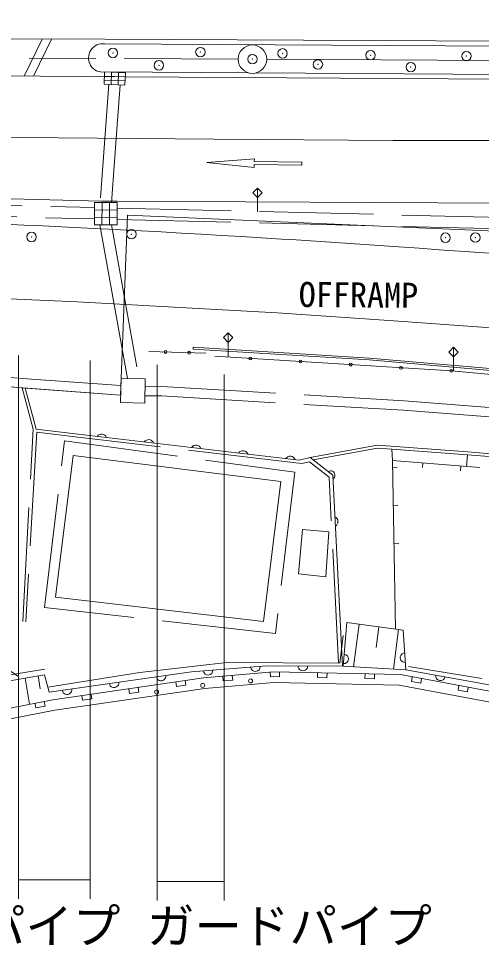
# Model space of a CAD drawing. Units: millimetres, scale not verified. Extents: x 40000 to 680007, y 20000 to 380004.
# Drawn here: x 355846 to 380226, y 227040 to 275811 of the extents above; entities that cross this region are included whole.
import ezdxf
from ezdxf.enums import TextEntityAlignment as Align

# ---------------------------------------------------------------- set-up
doc = ezdxf.new("R2010")
doc.units = ezdxf.units.MM
doc.header["$LTSCALE"] = 1000.01
doc.header["$PDMODE"] = 32
doc.header["$PDSIZE"] = 500
doc.linetypes.add('CHAIN', pattern=[18.5, 12, -1.5, 3.5, -1.5])
doc.linetypes.add('DASHED', pattern=[7.5, 6, -1.5])
for name, color, linetype, lineweight in [('M-BGD', 7, 'Continuous', 13), ('M-BMK-ROW', 1, 'Continuous', 13), ('M-BMK-SRVR', 3, 'Continuous', 13), ('M-STR-HTXT', 7, 'Continuous', 13), ('名称未設定-7', 9, 'Continuous', 13)]:
    doc.layers.add(name, color=color, linetype=linetype, lineweight=lineweight)
doc.styles.add('ＭＳ ゴシック', font='')
doc.styles.get('ＭＳ ゴシック').set_extended_font_data('MS Gothic')

# ---------------------------------------------------------------- blocks, each defined once
blk = doc.blocks.new('ﾌﾟﾛｯﾄﾏｰｸ-03')
at = {"color": 3, "linetype": 'Continuous', "lineweight": 13}
blk.add_circle((0, 0), 0.5, dxfattribs=at)
at = {"color": 3}
blk.add_point((0, 0), dxfattribs=at)
blk = doc.blocks.new('ﾌﾟﾛｯﾄﾏｰｸ-03_1')
at = {"color": 1, "linetype": 'Continuous', "lineweight": 13}
blk.add_circle((0, 0), 0.5, dxfattribs=at)
at = {"color": 1}
blk.add_point((0, 0), dxfattribs=at)

msp = doc.modelspace()

# ---------------------------------------------------------------- linework, layer by layer
at = {"layer": 'M-BGD'}
for p, q in [((320073, 274796), (360391, 274725)), ((357085, 274731), (356145, 272781)), ((357584, 274730), (356643, 272777)), ((399492, 274518), (360391, 274725)), ((399490, 274269), (360390, 274475)), ((361463, 272743), (319986, 273037)), ((360381, 272999), (360359, 272350)), ((360381, 272999), (360359, 272350)), ((367955, 272954), (360372, 273001)), ((360374, 272783), (361463, 272745)), ((361471, 272962), (360381, 272999)), ((361471, 272962), (360381, 272999)), ((360744, 272987), (360722, 272337)), ((361108, 272974), (361085, 272325)), ((361448, 272312), (361471, 272962)), ((361471, 272962), (361448, 272312)), ((361463, 272743), (399631, 272510)), ((399631, 272760), (368366, 272952)), ((360359, 272350), (361448, 272312)), ((360359, 272350), (361448, 272312)), ((360366, 272566), (361456, 272528)), ((355875, 269556), (342698, 269671)), ((366157, 269462), (355875, 269556)), ((375573, 269400), (366157, 269462)), ((375573, 269400), (414964, 269323)), ((368265, 268432), (365762, 268239)), ((368265, 268432), (368263, 268282)), ((368263, 268282), (370763, 268251)), ((370763, 268251), (370761, 268101)), ((368259, 267982), (365762, 268239)), ((368261, 268132), (368259, 267982)), ((368261, 268132), (370761, 268101)), ((345783, 266555), (360208, 266204)), ((359851, 266133), (359844, 264963)), ((359851, 266133), (359844, 264963)), ((361041, 266126), (359851, 266133)), ((361041, 266126), (359851, 266133)), ((360208, 266204), (361041, 266200)), ((360248, 266131), (360241, 264961)), ((360644, 266128), (360637, 264958)), ((361034, 264956), (361041, 266126)), ((361041, 266126), (361034, 264956)), ((361041, 266200), (399523, 265999)), ((359846, 265353), (361036, 265346)), ((359849, 265743), (361039, 265736)), ((355121, 264987), (356122, 264944)), ((356122, 264944), (357122, 264898)), ((357122, 264898), (358122, 264852)), ((358122, 264852), (359122, 264803)), ((359844, 264963), (361034, 264956)), ((359844, 264963), (361034, 264956)), ((359122, 264803), (359843, 264767)), ((359843, 264767), (360180, 264750)), ((360180, 264750), (361033, 264705)), ((361033, 264705), (361238, 264695)), ((361238, 264695), (362296, 264639)), ((362296, 264639), (363354, 264581)), ((363354, 264581), (364412, 264522)), ((364412, 264522), (365470, 264462)), ((365470, 264462), (366527, 264401)), ((366527, 264401), (367585, 264339)), ((367585, 264339), (368643, 264275)), ((368643, 264275), (369700, 264211)), ((369700, 264211), (370473, 264163)), ((370473, 264163), (371246, 264113)), ((371246, 264113), (372019, 264062)), ((372019, 264062), (372792, 264011)), ((372792, 264011), (373564, 263958)), ((373564, 263958), (374337, 263905)), ((374337, 263905), (375110, 263852)), ((375110, 263852), (375882, 263798)), ((375882, 263798), (376943, 263724)), ((376943, 263724), (378003, 263650)), ((378003, 263650), (379064, 263576)), ((379064, 263576), (380124, 263501)), ((380124, 263501), (381184, 263426)), ((365037, 258416), (365043, 258516)), ((365706, 258203), (362710, 258295)), ((374313, 257847), (365037, 258416)), ((366185, 258043), (378646, 257272)), ((388874, 256589), (374313, 257847)), ((378646, 257272), (388854, 256340)), ((361244, 256880), (361216, 255610)), ((362524, 256852), (361244, 256880)), ((362496, 255582), (362524, 256852)), ((361216, 255610), (362496, 255582)), ((361217, 255999), (361219, 255999)), ((356772, 254214), (358993, 253942)), ((370617, 252579), (358993, 253942)), ((375535, 252563), (375504, 253152)), ((375504, 253152), (379487, 252861)), ((358727, 252819), (357799, 245374)), ((358727, 252819), (369659, 251460)), ((371201, 252710), (370617, 252579)), ((372392, 251777), (371201, 252710)), ((379442, 252244), (379487, 252861)), ((380136, 252188), (375535, 252563)), ((375535, 252563), (375702, 243682)), ((375542, 252179), (375792, 252184)), ((377146, 252431), (377126, 252182)), ((379140, 252269), (379119, 252020)), ((372911, 241737), (372392, 251777)), ((369659, 251460), (368739, 244080)), ((375580, 250179), (375830, 250184)), ((370597, 246594), (370804, 248924)), ((370804, 248924), (372196, 248805)), ((372196, 248805), (372028, 246444)), ((375618, 248180), (375868, 248184)), ((372028, 246444), (370597, 246594)), ((357799, 245374), (368739, 244080)), ((373139, 244025), (372941, 241737)), ((376108, 243628), (373139, 244025)), ((373791, 243938), (373492, 241706)), ((374828, 243799), (374684, 242722)), ((375865, 243660), (375588, 241586)), ((376235, 241549), (376108, 243628)), ((357240, 241570), (340275, 238811)), ((355869, 241168), (355464, 241460)), ((364962, 241446), (357452, 240359)), ((368914, 241750), (364962, 241446)), ((369273, 241440), (365596, 241121)), ((372941, 241737), (368914, 241750)), ((369118, 241176), (369097, 241425)), ((375955, 241294), (369273, 241440)), ((369596, 241433), (369590, 241183)), ((382461, 240431), (376235, 241549)), ((357218, 241285), (341496, 238601)), ((356188, 241109), (356422, 239736)), ((356875, 241226), (356991, 240546)), ((357452, 240359), (357218, 241285)), ((365596, 241121), (357657, 239970)), ((364620, 240980), (364656, 240732)), ((366628, 240960), (366606, 241209)), ((367126, 241003), (366628, 240960)), ((367104, 241252), (367126, 241003)), ((369281, 241190), (369118, 241176)), ((369590, 241183), (369281, 241190)), ((371590, 241140), (371595, 241390)), ((372090, 241129), (371590, 241140)), ((372095, 241379), (372090, 241129)), ((374089, 241085), (374095, 241335)), ((374589, 241074), (374089, 241085)), ((374595, 241324), (374589, 241074)), ((382417, 240096), (375955, 241294)), ((376538, 240932), (376584, 241178)), ((377030, 240841), (376538, 240932)), ((377075, 241087), (377030, 240841)), ((361687, 240302), (361651, 240549)), ((362146, 240621), (362182, 240374)), ((364161, 240660), (364125, 240908)), ((364656, 240732), (364161, 240660)), ((378996, 240476), (379042, 240722)), ((379488, 240385), (378996, 240476)), ((379533, 240631), (379488, 240385)), ((357657, 239970), (350541, 238591)), ((359213, 239943), (359177, 240191)), ((359707, 240015), (359213, 239943)), ((359672, 240262), (359707, 240015)), ((362182, 240374), (361687, 240302)), ((356758, 239541), (356710, 239787)), ((357249, 239636), (356758, 239541)), ((357201, 239882), (357249, 239636))]:
    msp.add_line(p, q, dxfattribs=at)
at = {"layer": 'M-BGD', "linetype": 'DASHED'}
for p, q in [((360604, 272353), (360147, 266151)), ((361203, 272309), (361067, 270465)), ((361067, 270465), (360745, 266107)), ((342546, 266295), (359849, 265870)), ((361039, 265841), (382187, 265322)), ((342266, 265702), (359846, 265270)), ((360134, 264961), (361005, 260080)), ((360744, 264958), (361025, 263385)), ((361036, 265241), (382176, 264722)), ((361025, 263385), (362190, 256859)), ((361005, 260080), (361578, 256872)), ((347167, 257089), (356001, 256382)), ((356038, 256880), (361236, 256499)), ((356001, 256382), (361225, 255998)), ((356611, 254197), (356031, 256379)), ((356772, 254214), (356200, 256367)), ((363377, 255954), (362504, 255967)), ((363377, 255954), (376114, 255197)), ((376114, 255197), (383992, 254591)), ((356070, 244085), (356612, 254222)), ((356805, 254059), (356229, 244076)), ((357216, 244823), (358266, 253590)), ((358266, 253590), (370400, 251945)), ((374745, 253208), (371359, 252586)), ((374745, 253208), (375504, 253152)), ((384179, 252468), (379487, 252861)), ((370400, 251945), (369371, 243457)), ((369371, 243457), (357216, 244823)), ((372768, 241897), (372939, 243356)), ((362235, 241410), (366822, 241932)), ((366822, 241932), (372768, 241897)), ((372941, 241737), (376235, 241549)), ((376381, 241722), (380248, 241079)), ((357383, 240630), (362235, 241410))]:
    msp.add_line(p, q, dxfattribs=at)
at = {"layer": 'M-BGD'}
for points in [[(454494, 251988), (447055, 252848), (429042, 254941), (413378, 256601), (399817, 257930), (385113, 259217), (375611, 259907), (369461, 260318), (358928, 260908), (348956, 261341), (340260, 261689), (335089, 261865)], [(388883, 256689), (374321, 257947), (365043, 258516)], [(407395, 233602), (400555, 234135), (398026, 234565), (395970, 235089), (382278, 239551), (375897, 240734), (369291, 240879), (365661, 240564), (357751, 239417), (350647, 238040)]]:
    msp.add_lwpolyline(points, dxfattribs=at)
at = {"layer": 'M-BGD', "linetype": 'DASHED'}
for points in [[(337302, 258292), (347205, 257587), (356041, 256880)], [(362512, 256467), (363396, 256454), (376148, 255696), (384032, 255089), (393786, 254294), (414265, 252393)], [(370751, 252402), (358974, 253783), (356804, 254049)], [(371201, 252710), (374737, 253359), (379499, 253010), (384192, 252617), (396189, 251624), (404385, 250855), (405765, 250721), (406596, 250666)], [(372703, 241897), (372197, 251675), (371163, 252485), (370751, 252402)]]:
    msp.add_lwpolyline(points, dxfattribs=at)
at = {"layer": 'M-BGD'}
for centre in [(368066, 240959), (363116, 240376), (365544, 240726)]:
    msp.add_circle(centre, 105, dxfattribs=at)
for centre, radius, start, end in [((360276, 273739), 744, 81.2192, 277.3815), ((363583, 258268), 75, 360, 180), ((363583, 258268), 75, 180, 360), ((364833, 258230), 75, 360, 180), ((364833, 258230), 75, 180, 360), ((368051, 257927), 75, 360, 180), ((368051, 257927), 75, 180, 360), ((370696, 257764), 75, 360, 180), ((370696, 257764), 75, 180, 360), ((373341, 257600), 75, 360, 180), ((373341, 257600), 75, 180, 360), ((375986, 257436), 75, 360, 180), ((375986, 257436), 75, 180, 360), ((378631, 257273), 75, 360, 180), ((378631, 257273), 75, 180, 360), ((360219, 253664), 283, 21.3847, 145.2397), ((362702, 253373), 283, 21.3847, 145.2397), ((365185, 253081), 283, 21.3847, 145.2397), ((367668, 252790), 283, 21.3847, 145.2397), ((370151, 252499), 283, 21.3847, 145.2397), ((372276, 251784), 229, 303.1892, 125.2252), ((372385, 249338), 283, 301.0322, 64.8872), ((376196, 242184), 250, 93.5131, 273.5131), ((372974, 242117), 250, 265.0452, 85.0452), ((365831, 241513), 250, 184.3947, 4.3947), ((368324, 241704), 250, 184.3947, 4.3947), ((370822, 241744), 250, 179.8234, 359.8234), ((363351, 241213), 250, 188.2359, 8.2359), ((378070, 241219), 250, 169.8188, 349.8188), ((358402, 240496), 250, 188.2359, 8.2359), ((360876, 240855), 250, 188.2359, 8.2359)]:
    msp.add_arc(centre, radius, start, end, dxfattribs=at)
for p in [(360815, 274000), (365423, 274046), (369752, 273977), (374384, 273883), (371614, 273395), (379434, 273837), (363236, 273348), (376502, 273255)]:
    msp.add_point(p, dxfattribs=at)
at = {"layer": 'M-BMK-ROW', "color": 30}
for points in [[(531961, 288527), (531955, 288547), (519506, 284502), (506093, 279733), (492864, 273690), (484957, 271197), (482620, 266698), (482325, 266768), (478141, 264300), (476842, 266171), (452396, 264601), (422868, 264474), (422857, 264228), (421661, 264189), (397799, 264221), (382173, 264573), (361587, 265467), (361327, 258683), (361225, 255998)], [(361225, 255998), (336529, 257846), (336522, 257831), (330735, 257908), (313414, 258737), (296218, 259505), (280354, 259674), (264088, 260035), (260730, 260087), (230328, 261523)]]:
    msp.add_lwpolyline(points, dxfattribs=at)
at = {"layer": 'M-STR-HTXT'}
for p, q in [((355849, 258090), (355849, 229498)), ((359623, 229498), (359623, 257812)), ((363145, 257587), (363145, 229414)), ((366668, 229414), (366668, 257089)), ((355849, 230498), (359623, 230498)), ((363145, 230414), (366668, 230414))]:
    msp.add_line(p, q, dxfattribs=at)
at = {"layer": '名称未設定-7', "color": 2, "linetype": 'CHAIN'}
for p, q in [((268915, 274165), (367415, 273678)), ((368915, 273671), (393300, 273550))]:
    msp.add_line(p, q, dxfattribs=at)
at = {"layer": '名称未設定-7'}
for p, q in [((368430, 266883), (368183, 266635)), ((368430, 266883), (368183, 266635)), ((368430, 265633), (368430, 266883)), ((368678, 266635), (368430, 266883)), ((368430, 265633), (368430, 266883)), ((368678, 266635), (368430, 266883)), ((368183, 266635), (368430, 266388)), ((368183, 266635), (368430, 266388)), ((368430, 266388), (368678, 266635)), ((368430, 266388), (368678, 266635)), ((366882, 259269), (366635, 259021)), ((366635, 259021), (366882, 258774)), ((366882, 258019), (366882, 259269)), ((367130, 259021), (366882, 259269)), ((366882, 258774), (367130, 259021)), ((378756, 258512), (378508, 258264)), ((378756, 257262), (378756, 258512)), ((379003, 258264), (378756, 258512)), ((378508, 258264), (378756, 258017)), ((378756, 258017), (379003, 258264))]:
    msp.add_line(p, q, dxfattribs=at)

# ---------------------------------------------------------------- block references
at = {"layer": 'M-BMK-ROW', "xscale": 500.0053, "yscale": 500.0053, "rotation": 345}
for p in [(356532, 264318), (361794, 264465), (378329, 264280), (379904, 264288)]:
    msp.add_blockref('ﾌﾟﾛｯﾄﾏｰｸ-03_1', p, dxfattribs=at)
at = {"layer": 'M-BMK-SRVR', "xscale": 1500.016, "yscale": 1500.016}
msp.add_blockref('ﾌﾟﾛｯﾄﾏｰｸ-03', (368165, 273674), dxfattribs=at)

# ---------------------------------------------------------------- texts
at = {"layer": 'M-BGD', "style": 'ＭＳ ゴシック'}
msp.add_text('OFFRAMP', height=1320, rotation=359.564, dxfattribs=at).set_placement((370596, 260239), align=Align.BOTTOM_LEFT)
at = {"layer": 'M-STR-HTXT', "style": 'ＭＳ ゴシック'}
for p in [(353710, 226598), (370112, 226598)]:
    msp.add_text('ガードパイプ', height=1833, dxfattribs=at).set_placement(p, align=Align.BOTTOM_CENTER)

doc.saveas('drawing.dxf')
